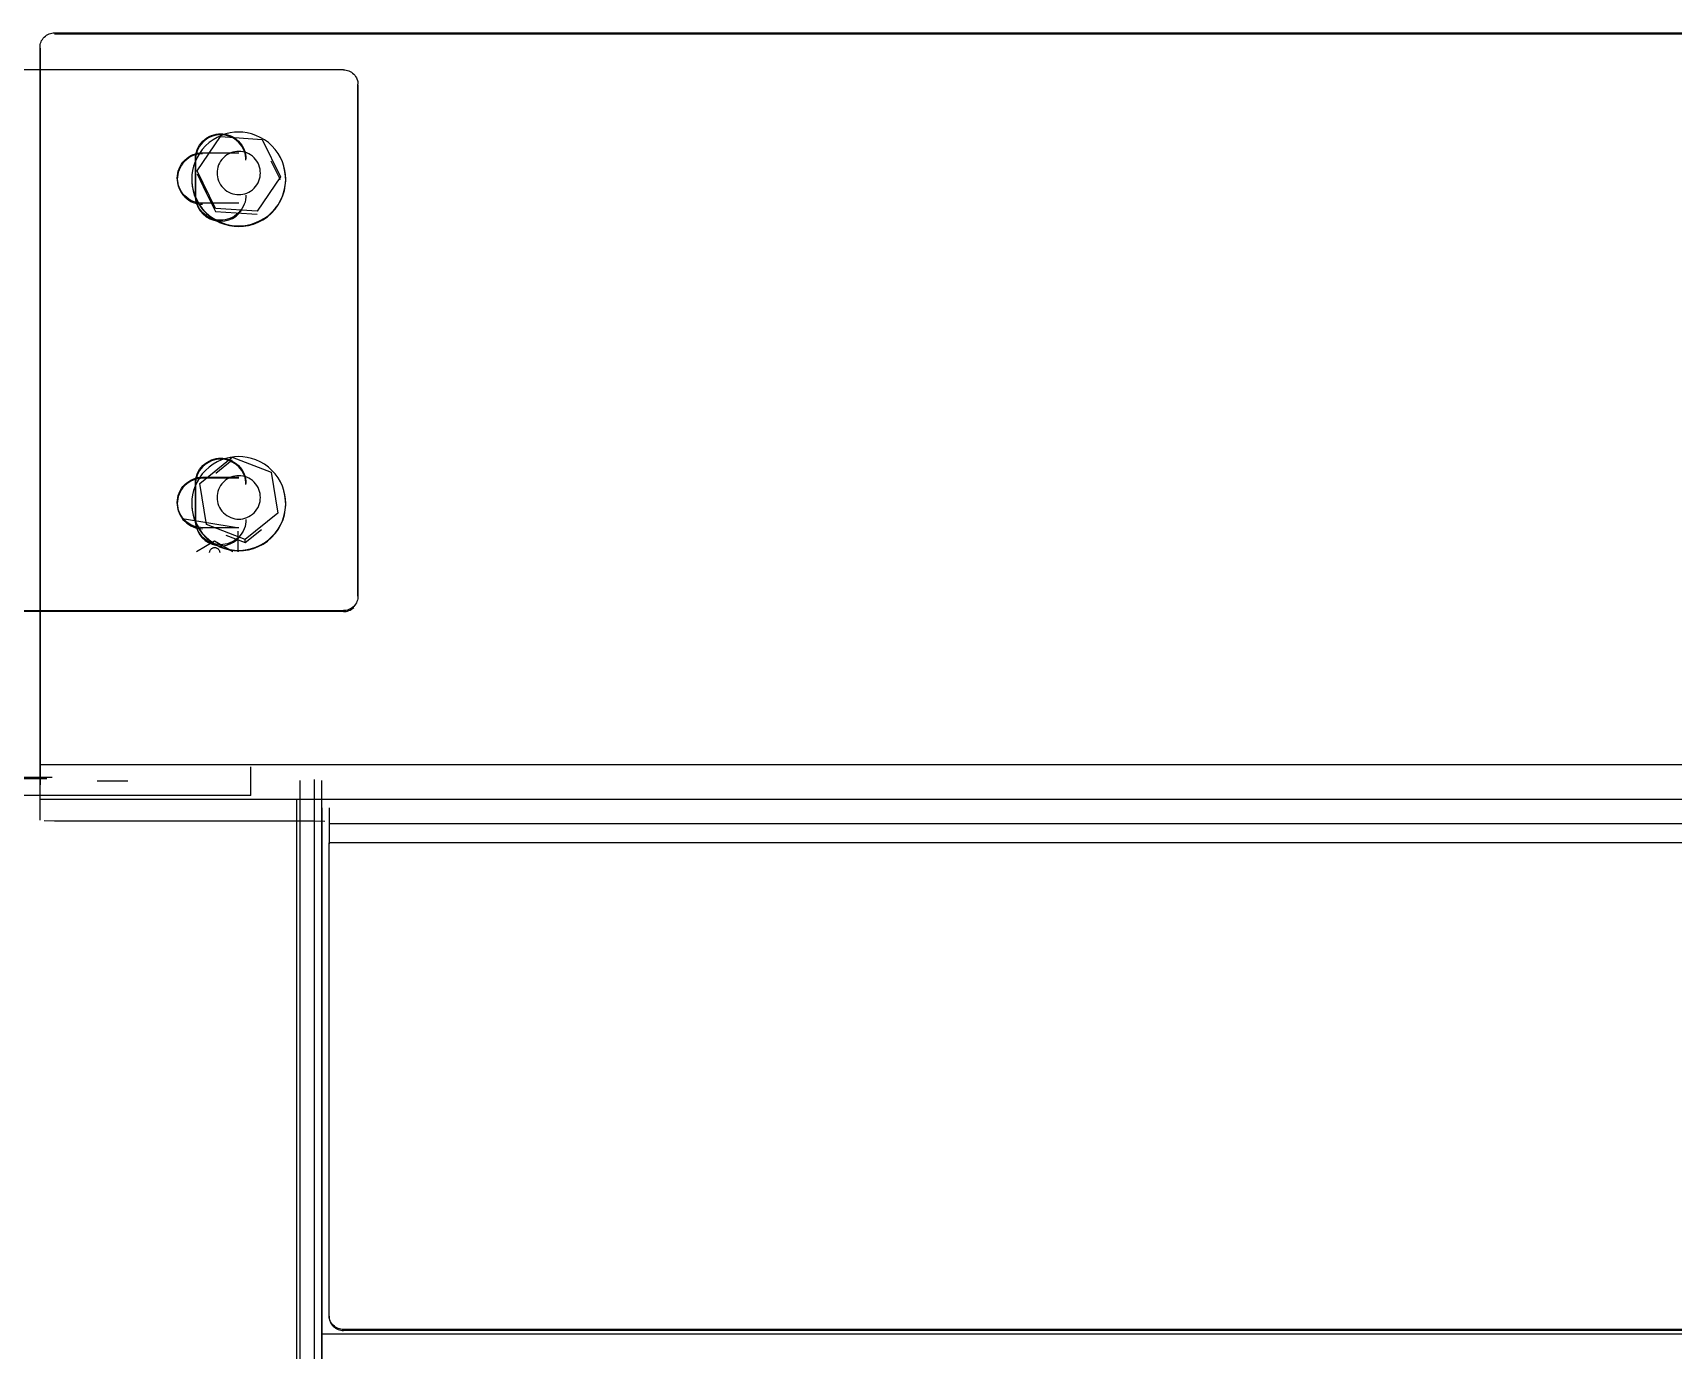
# Model space of a CAD drawing. Header units: millimetres. Extents: x 4625 to 14334, y 16216 to 31562.
# Drawn here: x 10918.7 to 11145.7, y 24912.3 to 25094.5 of the extents above; entities that cross this region are included whole.
import ezdxf

# ---------------------------------------------------------------- set-up
doc = ezdxf.new("R2010")
doc.units = ezdxf.units.MM
doc.header["$LTSCALE"] = 3
doc.layers.add('Default', color=7, linetype='Continuous')

msp = doc.modelspace()

# ---------------------------------------------------------------- linework, layer by layer
at = {"layer": 'Default'}
for p, q in [((10921.65, 25094.55), (13468.15, 25094.55)), ((10921.65, 25094.41), (13468.15, 25094.41)), ((10919.65, 24993.3), (10919.65, 25092.55)), ((10919.65, 25092.41), (10919.65, 24993.16)), ((10961.65, 25089.42), (10875.65, 25089.42)), ((10963.65, 25016.6), (10963.65, 25087.43)), ((10963.65, 25087.29), (10963.65, 25016.46)), ((10942.15, 25077.95), (10947.15, 25077.95)), ((10941.15, 25072.1), (10941.15, 25077.09)), ((10941.15, 25076.95), (10941.15, 25071.96)), ((10947.15, 25070.97), (10942.15, 25070.97)), ((10941.15, 25027.21), (10941.15, 25032.2)), ((10941.15, 25032.06), (10941.15, 25027.07)), ((10942.15, 25033.06), (10947.15, 25033.06)), ((10947.15, 25032.92), (10942.15, 25032.92)), ((10947.15, 25026.08), (10942.15, 25026.08)), ((10947.07, 25022.73), (10947.07, 25025.62)), ((10943.82, 25024.23), (10941.32, 25022.73)), ((10946.32, 25022.73), (10943.82, 25024.23)), ((10948.06, 25024.04), (10948.06, 25024.45)), ((10875.65, 25014.6), (10961.65, 25014.6)), ((10961.65, 25014.46), (10875.65, 25014.46)), ((10920.58, 24991.33), (10915.14, 24991.33)), ((10921.32, 24991.51), (10916.32, 24991.51)), ((10919.65, 24993.3), (13470.15, 24993.3)), ((10948.82, 24989.02), (10948.82, 24993.01)), ((10957.63, 22874.06), (10957.63, 24991.26)), ((10948.82, 24989.02), (10888.82, 24989.02)), ((10931.82, 24991.01), (10927.57, 24991.01)), ((10955.65, 22874.06), (10955.65, 24991.09)), ((10958.65, 22874.06), (10958.65, 24991.09)), ((13470.15, 24988.49), (10919.65, 24988.49)), ((10919.65, 24985.6), (10919.65, 24988.49)), ((10955.15, 24988.49), (10955.15, 22874.06)), ((10958.65, 24987.32), (10958.65, 24914.5)), ((10958.65, 24987.11), (10958.65, 24914.29)), ((10959.65, 24987.31), (10959.65, 24985.32)), ((10959.65, 24987.14), (10959.65, 24985.14)), ((10957.65, 24985.46), (10921.65, 24985.46)), ((10959.65, 24985.14), (13384.65, 24985.14)), ((13384.65, 24982.48), (10959.65, 24982.48)), ((10959.65, 24917.14), (10959.65, 24982.48)), ((10959.65, 24917), (10959.65, 24982.34)), ((13385.65, 24914.5), (10958.65, 24914.5)), ((10960.24, 24915.72), (10960.24, 24915.58)), ((13382.65, 24915.14), (10961.65, 24915.14)), ((13382.65, 24915), (10961.65, 24915))]:
    msp.add_line(p, q, dxfattribs=at)
for points in [[(10919.65, 25092.55, 0), (10919.66, 25092.73, 0), (10919.68, 25092.92, 0), (10919.73, 25093.1, 0), (10919.79, 25093.29, 0), (10919.87, 25093.47, 0), (10919.98, 25093.64, 0), (10920.1, 25093.81, 0), (10920.24, 25093.96, 0)], [(10920.24, 25093.96, 0), (10920.39, 25094.1, 0), (10920.56, 25094.22, 0), (10920.73, 25094.33, 0), (10920.92, 25094.41, 0), (10921.1, 25094.47, 0), (10921.29, 25094.51, 0), (10921.47, 25094.54, 0), (10921.65, 25094.55, 0)], [(10961.65, 25089.42, 0), (10961.83, 25089.41, 0), (10962.02, 25089.39, 0), (10962.2, 25089.34, 0), (10962.39, 25089.28, 0), (10962.57, 25089.2, 0), (10962.75, 25089.1, 0), (10962.91, 25088.97, 0), (10963.07, 25088.84, 0)], [(10963.07, 25088.84, 0), (10963.2, 25088.68, 0), (10963.33, 25088.52, 0), (10963.43, 25088.34, 0), (10963.51, 25088.16, 0), (10963.57, 25087.97, 0), (10963.62, 25087.79, 0), (10963.64, 25087.6, 0), (10963.65, 25087.43, 0)], [(10941.15, 25077.09, 0), (10941.17, 25077.4, 0), (10941.21, 25077.73, 0), (10941.29, 25078.05, 0), (10941.4, 25078.38, 0), (10941.54, 25078.69, 0), (10941.72, 25079, 0), (10941.93, 25079.29, 0), (10942.18, 25079.56, 0), (10942.45, 25079.8, 0), (10942.74, 25080.01, 0), (10943.04, 25080.19, 0), (10943.36, 25080.34, 0), (10943.69, 25080.45, 0), (10944.01, 25080.52, 0), (10944.34, 25080.57, 0), (10944.65, 25080.58, 0), (10944.97, 25080.57, 0), (10945.29, 25080.52, 0), (10945.61, 25080.45, 0), (10945.94, 25080.34, 0), (10946.26, 25080.19, 0), (10946.57, 25080.01, 0), (10946.86, 25079.8, 0), (10947.13, 25079.56, 0), (10947.37, 25079.29, 0), (10947.58, 25079, 0), (10947.76, 25078.69, 0), (10947.91, 25078.38, 0), (10948.02, 25078.05, 0), (10948.09, 25077.73, 0), (10948.14, 25077.4, 0), (10948.15, 25077.09, 0)], [(10948.15, 25076.95, 0), (10948.14, 25077.26, 0), (10948.09, 25077.59, 0), (10948.02, 25077.91, 0), (10947.91, 25078.24, 0), (10947.76, 25078.55, 0), (10947.58, 25078.86, 0), (10947.37, 25079.15, 0), (10947.13, 25079.42, 0), (10946.86, 25079.66, 0), (10946.57, 25079.87, 0), (10946.26, 25080.05, 0), (10945.94, 25080.2, 0), (10945.61, 25080.31, 0), (10945.29, 25080.38, 0), (10944.97, 25080.43, 0), (10944.65, 25080.44, 0), (10944.34, 25080.43, 0), (10944.01, 25080.38, 0), (10943.69, 25080.31, 0), (10943.36, 25080.2, 0), (10943.04, 25080.05, 0), (10942.74, 25079.87, 0), (10942.45, 25079.66, 0), (10942.18, 25079.42, 0), (10941.93, 25079.15, 0), (10941.72, 25078.86, 0), (10941.54, 25078.55, 0), (10941.4, 25078.24, 0), (10941.29, 25077.91, 0), (10941.21, 25077.59, 0), (10941.17, 25077.26, 0), (10941.15, 25076.95, 0)], [(10941.39, 25075.43, 0), (10944.62, 25080.21, 0)], [(10944.62, 25080.21, 0), (10950.38, 25079.8, 0)], [(10950.38, 25079.8, 0), (10952.91, 25074.63, 0)], [(10942.15, 25070.97, 0), (10941.84, 25070.98, 0), (10941.51, 25071.02, 0), (10941.19, 25071.1, 0), (10940.86, 25071.21, 0), (10940.54, 25071.36, 0), (10940.24, 25071.53, 0), (10939.95, 25071.75, 0), (10939.68, 25071.99, 0), (10939.43, 25072.26, 0), (10939.22, 25072.55, 0), (10939.04, 25072.85, 0), (10938.9, 25073.17, 0), (10938.79, 25073.5, 0), (10938.71, 25073.82, 0), (10938.67, 25074.14, 0), (10938.65, 25074.46, 0), (10938.67, 25074.77, 0), (10938.71, 25075.09, 0), (10938.79, 25075.42, 0), (10938.9, 25075.74, 0), (10939.04, 25076.06, 0), (10939.22, 25076.37, 0), (10939.43, 25076.66, 0), (10939.68, 25076.93, 0), (10939.95, 25077.17, 0), (10940.24, 25077.38, 0), (10940.54, 25077.56, 0), (10940.86, 25077.7, 0), (10941.19, 25077.81, 0), (10941.51, 25077.89, 0), (10941.84, 25077.93, 0), (10942.15, 25077.95, 0)], [(10942.15, 25077.81, 0), (10941.84, 25077.8, 0), (10941.51, 25077.75, 0), (10941.19, 25077.67, 0), (10940.86, 25077.56, 0), (10940.54, 25077.42, 0), (10940.24, 25077.24, 0), (10939.95, 25077.03, 0), (10939.68, 25076.79, 0), (10939.43, 25076.52, 0), (10939.22, 25076.23, 0), (10939.04, 25075.92, 0), (10938.9, 25075.6, 0), (10938.79, 25075.28, 0), (10938.71, 25074.95, 0), (10938.67, 25074.63, 0), (10938.65, 25074.32, 0), (10938.67, 25074, 0), (10938.71, 25073.68, 0), (10938.79, 25073.36, 0), (10938.9, 25073.03, 0), (10939.04, 25072.71, 0), (10939.22, 25072.41, 0), (10939.43, 25072.12, 0), (10939.68, 25071.85, 0), (10939.95, 25071.61, 0), (10940.24, 25071.4, 0), (10940.54, 25071.22, 0), (10940.86, 25071.07, 0), (10941.19, 25070.96, 0), (10941.51, 25070.88, 0), (10941.84, 25070.84, 0), (10942.15, 25070.83, 0)], [(10940.66, 25074.66, 0), (10940.66, 25074.01, 0), (10940.71, 25073.35, 0), (10940.84, 25072.68, 0), (10941.05, 25072, 0), (10941.34, 25071.34, 0), (10941.71, 25070.7, 0), (10942.15, 25070.1, 0), (10942.67, 25069.55, 0), (10943.24, 25069.07, 0), (10943.86, 25068.66, 0), (10944.51, 25068.32, 0), (10945.18, 25068.07, 0), (10945.86, 25067.89, 0), (10946.53, 25067.79, 0), (10947.18, 25067.76, 0), (10947.83, 25067.8, 0), (10948.51, 25067.91, 0), (10949.18, 25068.09, 0), (10949.85, 25068.35, 0), (10950.5, 25068.69, 0), (10951.12, 25069.11, 0), (10951.68, 25069.6, 0), (10952.19, 25070.15, 0), (10952.63, 25070.76, 0), (10952.99, 25071.4, 0), (10953.27, 25072.06, 0), (10953.47, 25072.74, 0), (10953.6, 25073.41, 0), (10953.65, 25074.07, 0), (10953.63, 25074.72, 0), (10953.55, 25075.38, 0), (10953.39, 25076.06, 0)], [(10943.92, 25070.25, 0), (10941.39, 25075.43, 0)], [(10952.91, 25074.21, 0), (10951.65, 25076.78, 0)], [(10941.39, 25075.02, 0), (10942.66, 25072.41, 0)], [(10952.91, 25074.63, 0), (10949.68, 25069.85, 0)], [(10948.15, 25072.1, 0), (10948.14, 25071.79, 0), (10948.09, 25071.47, 0), (10948.02, 25071.14, 0), (10947.91, 25070.82, 0), (10947.76, 25070.5, 0), (10947.58, 25070.19, 0), (10947.37, 25069.9, 0), (10947.13, 25069.63, 0), (10946.86, 25069.39, 0), (10946.57, 25069.18, 0), (10946.26, 25069, 0), (10945.94, 25068.86, 0), (10945.61, 25068.75, 0), (10945.29, 25068.67, 0), (10944.97, 25068.63, 0), (10944.65, 25068.61, 0), (10944.34, 25068.63, 0), (10944.01, 25068.67, 0), (10943.69, 25068.75, 0), (10943.36, 25068.86, 0), (10943.04, 25069, 0), (10942.74, 25069.18, 0), (10942.45, 25069.39, 0), (10942.18, 25069.63, 0), (10941.93, 25069.9, 0), (10941.72, 25070.19, 0), (10941.54, 25070.5, 0), (10941.4, 25070.82, 0), (10941.29, 25071.14, 0), (10941.21, 25071.47, 0), (10941.17, 25071.79, 0), (10941.15, 25072.1, 0)], [(10941.15, 25071.96, 0), (10941.19, 25071.45, 0), (10941.31, 25070.92, 0), (10941.52, 25070.4, 0), (10941.82, 25069.91, 0), (10942.21, 25069.46, 0), (10942.66, 25069.09, 0), (10943.16, 25068.8, 0), (10943.69, 25068.61, 0), (10944.21, 25068.5, 0), (10944.73, 25068.47, 0), (10945.24, 25068.52, 0), (10945.77, 25068.66, 0), (10946.29, 25068.88, 0), (10946.78, 25069.19, 0), (10947.22, 25069.59, 0), (10947.58, 25070.05, 0)], [(10942.66, 25072.41, 0), (10943.92, 25069.84, 0)], [(10949.68, 25069.85, 0), (10943.92, 25070.25, 0)], [(10943.92, 25069.84, 0), (10946.8, 25069.62, 0)], [(10946.8, 25069.62, 0), (10949.68, 25069.44, 0)], [(10941.15, 25032.2, 0), (10941.17, 25032.51, 0), (10941.21, 25032.84, 0), (10941.29, 25033.16, 0), (10941.4, 25033.49, 0), (10941.54, 25033.8, 0), (10941.72, 25034.11, 0), (10941.93, 25034.4, 0), (10942.18, 25034.67, 0), (10942.45, 25034.91, 0), (10942.74, 25035.12, 0), (10943.04, 25035.3, 0), (10943.36, 25035.45, 0), (10943.69, 25035.56, 0), (10944.01, 25035.63, 0), (10944.34, 25035.68, 0), (10944.65, 25035.69, 0), (10944.97, 25035.68, 0), (10945.29, 25035.63, 0), (10945.61, 25035.56, 0), (10945.94, 25035.45, 0), (10946.26, 25035.3, 0), (10946.57, 25035.12, 0), (10946.86, 25034.91, 0), (10947.13, 25034.67, 0), (10947.37, 25034.4, 0), (10947.58, 25034.11, 0), (10947.76, 25033.8, 0), (10947.91, 25033.49, 0), (10948.02, 25033.16, 0), (10948.09, 25032.84, 0), (10948.14, 25032.51, 0), (10948.15, 25032.2, 0)], [(10948.15, 25032.06, 0), (10948.14, 25032.37, 0), (10948.09, 25032.7, 0), (10948.02, 25033.02, 0), (10947.91, 25033.35, 0), (10947.76, 25033.66, 0), (10947.58, 25033.97, 0), (10947.37, 25034.26, 0), (10947.13, 25034.53, 0), (10946.86, 25034.77, 0), (10946.57, 25034.98, 0), (10946.26, 25035.16, 0), (10945.94, 25035.31, 0), (10945.61, 25035.42, 0), (10945.29, 25035.49, 0), (10944.97, 25035.54, 0), (10944.65, 25035.55, 0), (10944.34, 25035.54, 0), (10944.01, 25035.49, 0), (10943.69, 25035.42, 0), (10943.36, 25035.31, 0), (10943.04, 25035.16, 0), (10942.74, 25034.98, 0), (10942.45, 25034.77, 0), (10942.18, 25034.53, 0), (10941.93, 25034.26, 0), (10941.72, 25033.97, 0), (10941.54, 25033.66, 0), (10941.4, 25033.35, 0), (10941.29, 25033.02, 0), (10941.21, 25032.7, 0), (10941.17, 25032.37, 0), (10941.15, 25032.06, 0)], [(10941.76, 25032.2, 0), (10946.25, 25035.83, 0)], [(10946.25, 25035.41, 0), (10944, 25033.58, 0)], [(10946.25, 25035.83, 0), (10951.64, 25033.76, 0)], [(10942.15, 25026.08, 0), (10941.84, 25026.09, 0), (10941.51, 25026.13, 0), (10941.19, 25026.21, 0), (10940.86, 25026.32, 0), (10940.54, 25026.47, 0), (10940.24, 25026.64, 0), (10939.95, 25026.86, 0), (10939.68, 25027.1, 0), (10939.43, 25027.37, 0), (10939.22, 25027.66, 0), (10939.04, 25027.96, 0), (10938.9, 25028.28, 0), (10938.79, 25028.61, 0), (10938.71, 25028.93, 0), (10938.67, 25029.25, 0), (10938.65, 25029.57, 0), (10938.67, 25029.88, 0), (10938.71, 25030.2, 0), (10938.79, 25030.53, 0), (10938.9, 25030.85, 0), (10939.04, 25031.17, 0), (10939.22, 25031.48, 0), (10939.43, 25031.77, 0), (10939.68, 25032.04, 0), (10939.95, 25032.28, 0), (10940.24, 25032.49, 0), (10940.54, 25032.67, 0), (10940.86, 25032.81, 0), (10941.19, 25032.92, 0), (10941.51, 25033, 0), (10941.84, 25033.04, 0), (10942.15, 25033.06, 0)], [(10942.15, 25032.92, 0), (10941.84, 25032.9, 0), (10941.51, 25032.86, 0), (10941.19, 25032.78, 0), (10940.86, 25032.67, 0), (10940.54, 25032.53, 0), (10940.24, 25032.35, 0), (10939.95, 25032.14, 0), (10939.68, 25031.9, 0), (10939.43, 25031.63, 0), (10939.22, 25031.34, 0), (10939.04, 25031.03, 0), (10938.9, 25030.71, 0), (10938.79, 25030.39, 0), (10938.71, 25030.06, 0), (10938.67, 25029.74, 0), (10938.65, 25029.43, 0), (10938.67, 25029.11, 0), (10938.71, 25028.79, 0), (10938.79, 25028.47, 0), (10938.9, 25028.14, 0), (10939.04, 25027.82, 0), (10939.22, 25027.52, 0), (10939.43, 25027.23, 0), (10939.68, 25026.96, 0), (10939.95, 25026.72, 0), (10940.24, 25026.5, 0), (10940.54, 25026.33, 0), (10940.86, 25026.18, 0), (10941.19, 25026.07, 0), (10941.51, 25025.99, 0), (10941.84, 25025.95, 0), (10942.15, 25025.94, 0)], [(10942.67, 25026.51, 0), (10941.76, 25032.2, 0)], [(10951.64, 25033.76, 0), (10952.54, 25028.08, 0)], [(10940.67, 25029.8, 0), (10940.65, 25029.15, 0), (10940.71, 25028.49, 0), (10940.84, 25027.82, 0), (10941.04, 25027.14, 0), (10941.33, 25026.48, 0), (10941.69, 25025.83, 0), (10942.14, 25025.23, 0), (10942.65, 25024.68, 0), (10943.22, 25024.19, 0), (10943.84, 25023.78, 0), (10944.49, 25023.44, 0), (10945.17, 25023.18, 0), (10945.85, 25023.01, 0), (10946.52, 25022.9, 0), (10947.17, 25022.87, 0), (10947.83, 25022.91, 0), (10948.5, 25023.01, 0), (10949.18, 25023.2, 0), (10949.85, 25023.46, 0), (10950.51, 25023.8, 0), (10951.12, 25024.22, 0), (10951.69, 25024.72, 0), (10952.2, 25025.27, 0), (10952.64, 25025.88, 0), (10953, 25026.52, 0), (10953.28, 25027.19, 0), (10953.48, 25027.86, 0), (10953.6, 25028.54, 0), (10953.65, 25029.2, 0), (10953.63, 25029.85, 0), (10953.55, 25030.52, 0), (10953.39, 25031.19, 0)], [(10952.54, 25028.08, 0), (10948.06, 25024.45, 0)], [(10946.66, 25026.11, 0), (10939.64, 25027.27, 0)], [(10948.15, 25027.21, 0), (10948.14, 25026.9, 0), (10948.09, 25026.58, 0), (10948.02, 25026.25, 0), (10947.91, 25025.93, 0), (10947.76, 25025.61, 0), (10947.58, 25025.3, 0), (10947.37, 25025.01, 0), (10947.13, 25024.74, 0), (10946.86, 25024.5, 0), (10946.57, 25024.29, 0), (10946.26, 25024.11, 0), (10945.94, 25023.97, 0), (10945.61, 25023.86, 0), (10945.29, 25023.78, 0), (10944.97, 25023.74, 0), (10944.65, 25023.72, 0), (10944.34, 25023.74, 0), (10944.01, 25023.78, 0), (10943.69, 25023.86, 0), (10943.36, 25023.97, 0), (10943.04, 25024.11, 0), (10942.74, 25024.29, 0), (10942.45, 25024.5, 0), (10942.18, 25024.74, 0), (10941.93, 25025.01, 0), (10941.72, 25025.3, 0), (10941.54, 25025.61, 0), (10941.4, 25025.93, 0), (10941.29, 25026.25, 0), (10941.21, 25026.58, 0), (10941.17, 25026.9, 0), (10941.15, 25027.21, 0)], [(10941.15, 25027.07, 0), (10941.19, 25026.59, 0), (10941.29, 25026.09, 0), (10941.48, 25025.59, 0), (10941.75, 25025.11, 0), (10942.1, 25024.68, 0), (10942.51, 25024.31, 0), (10942.97, 25024.01, 0), (10943.47, 25023.79, 0), (10943.97, 25023.65, 0), (10944.46, 25023.59, 0), (10944.95, 25023.59, 0), (10945.44, 25023.67, 0), (10945.95, 25023.83, 0), (10946.43, 25024.07, 0), (10946.89, 25024.39, 0), (10947.28, 25024.77, 0)], [(10948.06, 25024.45, 0), (10942.67, 25026.51, 0)], [(10948.06, 25024.04, 0), (10950.3, 25025.83, 0)], [(10943.12, 25022.63, 0), (10943.12, 25022.7, 0), (10943.13, 25022.76, 0), (10943.14, 25022.83, 0), (10943.17, 25022.89, 0), (10943.2, 25022.95, 0), (10943.23, 25023.02, 0), (10943.27, 25023.07, 0), (10943.32, 25023.13, 0), (10943.38, 25023.18, 0), (10943.43, 25023.22, 0), (10943.5, 25023.25, 0), (10943.56, 25023.28, 0), (10943.63, 25023.31, 0), (10943.69, 25023.32, 0), (10943.76, 25023.33, 0), (10943.82, 25023.33, 0), (10943.88, 25023.33, 0), (10943.95, 25023.32, 0), (10944.01, 25023.31, 0), (10944.08, 25023.28, 0), (10944.14, 25023.25, 0), (10944.2, 25023.22, 0), (10944.26, 25023.18, 0), (10944.31, 25023.13, 0), (10944.36, 25023.07, 0), (10944.4, 25023.02, 0), (10944.44, 25022.95, 0), (10944.47, 25022.89, 0), (10944.49, 25022.83, 0), (10944.51, 25022.76, 0), (10944.52, 25022.7, 0), (10944.52, 25022.63, 0)], [(10945.36, 25025.05, 0), (10948.06, 25024.04, 0)], [(10963.65, 25016.6, 0), (10963.64, 25016.42, 0), (10963.62, 25016.24, 0), (10963.57, 25016.05, 0), (10963.51, 25015.86, 0), (10963.43, 25015.68, 0), (10963.33, 25015.51, 0), (10963.2, 25015.34, 0), (10963.07, 25015.19, 0)], [(10963.07, 25015.19, 0), (10962.91, 25015.05, 0), (10962.75, 25014.93, 0), (10962.57, 25014.83, 0), (10962.39, 25014.74, 0), (10962.2, 25014.68, 0), (10962.02, 25014.64, 0), (10961.83, 25014.61, 0), (10961.65, 25014.6, 0)], [(10961.65, 25014.46, 0), (10961.83, 25014.47, 0), (10962.02, 25014.5, 0), (10962.2, 25014.54, 0), (10962.39, 25014.6, 0), (10962.57, 25014.69, 0), (10962.75, 25014.79, 0), (10962.91, 25014.91, 0), (10963.07, 25015.05, 0)], [(10919.65, 24988.49, 0), (10919.65, 24988.54, 0), (10919.65, 24988.77, 0), (10919.65, 24989.72, 0), (10919.65, 24993.3, 0)], [(10919.65, 24993.16, 0), (10919.65, 24990.49, 0)], [(10959.65, 24987.14, 0), (10959.65, 24987.09, 0), (10959.65, 24986.86, 0), (10959.65, 24985.92, 0), (10959.65, 24982.34, 0)], [(10921.65, 24985.46, 0), (10920.24, 24985.5, 0)], [(10959.07, 24985.42, 0), (10957.65, 24985.46, 0)], [(10959.65, 24985.14, 0), (10959.65, 24985.12, 0), (10959.65, 24984.99, 0), (10959.65, 24984.46, 0), (10959.65, 24982.48, 0)], [(10960.24, 24915.72, 0), (10960.1, 24915.88, 0), (10959.98, 24916.04, 0), (10959.87, 24916.22, 0), (10959.79, 24916.4, 0), (10959.73, 24916.59, 0), (10959.68, 24916.77, 0), (10959.66, 24916.96, 0), (10959.65, 24917.14, 0)], [(10959.65, 24917, 0), (10959.66, 24916.82, 0), (10959.68, 24916.63, 0), (10959.73, 24916.45, 0), (10959.79, 24916.26, 0), (10959.87, 24916.08, 0), (10959.98, 24915.9, 0), (10960.1, 24915.74, 0), (10960.24, 24915.58, 0)], [(10958.65, 24914.5, 0), (10958.65, 24910.77, 0)], [(10958.65, 24914.29, 0), (10958.65, 24913.76, 0)], [(10961.65, 24915.14, 0), (10961.47, 24915.15, 0), (10961.29, 24915.17, 0), (10961.1, 24915.22, 0), (10960.92, 24915.28, 0), (10960.73, 24915.36, 0), (10960.56, 24915.47, 0), (10960.39, 24915.59, 0), (10960.24, 24915.72, 0)], [(10960.24, 24915.58, 0), (10960.39, 24915.45, 0), (10960.56, 24915.33, 0), (10960.73, 24915.22, 0), (10960.92, 24915.14, 0), (10961.1, 24915.08, 0), (10961.29, 24915.03, 0), (10961.47, 24915.01, 0), (10961.65, 24915, 0)]]:
    msp.add_polyline3d(points, dxfattribs=at)
for points in [[(10947.15, 25080.8, 0), (10946.57, 25080.78, 0), (10945.97, 25080.69, 0), (10945.36, 25080.55, 0), (10944.76, 25080.35, 0), (10944.17, 25080.08, 0), (10943.59, 25079.74, 0), (10943.05, 25079.35, 0), (10942.56, 25078.9, 0), (10942.11, 25078.4, 0), (10941.71, 25077.87, 0), (10941.38, 25077.3, 0), (10941.11, 25076.7, 0), (10940.9, 25076.1, 0), (10940.76, 25075.5, 0), (10940.68, 25074.9, 0), (10940.65, 25074.32, 0), (10940.68, 25073.74, 0), (10940.76, 25073.14, 0), (10940.9, 25072.53, 0), (10941.11, 25071.93, 0), (10941.38, 25071.34, 0), (10941.71, 25070.77, 0), (10942.11, 25070.23, 0), (10942.56, 25069.73, 0), (10943.05, 25069.28, 0), (10943.59, 25068.89, 0), (10944.17, 25068.56, 0), (10944.76, 25068.29, 0), (10945.36, 25068.08, 0), (10945.97, 25067.94, 0), (10946.57, 25067.86, 0), (10947.15, 25067.83, 0), (10947.74, 25067.86, 0), (10948.33, 25067.94, 0), (10948.94, 25068.08, 0), (10949.54, 25068.29, 0), (10950.14, 25068.56, 0), (10950.71, 25068.89, 0), (10951.25, 25069.28, 0), (10951.75, 25069.73, 0), (10952.2, 25070.23, 0), (10952.59, 25070.77, 0), (10952.93, 25071.34, 0), (10953.2, 25071.93, 0), (10953.4, 25072.53, 0), (10953.54, 25073.14, 0), (10953.63, 25073.74, 0), (10953.65, 25074.32, 0), (10953.63, 25074.9, 0), (10953.54, 25075.5, 0), (10953.4, 25076.1, 0), (10953.2, 25076.7, 0), (10952.93, 25077.3, 0), (10952.59, 25077.87, 0), (10952.2, 25078.4, 0), (10951.75, 25078.9, 0), (10951.25, 25079.35, 0), (10950.71, 25079.74, 0), (10950.14, 25080.08, 0), (10949.54, 25080.35, 0), (10948.94, 25080.55, 0), (10948.33, 25080.69, 0), (10947.74, 25080.78, 0)], [(10947.15, 25078.15, 0), (10946.88, 25078.14, 0), (10946.61, 25078.1, 0), (10946.33, 25078.03, 0), (10946.05, 25077.94, 0), (10945.77, 25077.81, 0), (10945.51, 25077.66, 0), (10945.26, 25077.48, 0), (10945.03, 25077.27, 0), (10944.82, 25077.04, 0), (10944.64, 25076.79, 0), (10944.49, 25076.53, 0), (10944.36, 25076.26, 0), (10944.27, 25075.98, 0), (10944.2, 25075.7, 0), (10944.16, 25075.42, 0), (10944.15, 25075.15, 0), (10944.16, 25074.89, 0), (10944.2, 25074.61, 0), (10944.27, 25074.33, 0), (10944.36, 25074.05, 0), (10944.49, 25073.78, 0), (10944.64, 25073.52, 0), (10944.82, 25073.27, 0), (10945.03, 25073.04, 0), (10945.26, 25072.83, 0), (10945.51, 25072.65, 0), (10945.77, 25072.5, 0), (10946.05, 25072.37, 0), (10946.33, 25072.28, 0), (10946.61, 25072.21, 0), (10946.88, 25072.17, 0), (10947.15, 25072.16, 0), (10947.42, 25072.17, 0), (10947.7, 25072.21, 0), (10947.98, 25072.28, 0), (10948.26, 25072.37, 0), (10948.53, 25072.5, 0), (10948.79, 25072.65, 0), (10949.04, 25072.83, 0), (10949.27, 25073.04, 0), (10949.48, 25073.27, 0), (10949.66, 25073.52, 0), (10949.82, 25073.78, 0), (10949.94, 25074.05, 0), (10950.04, 25074.33, 0), (10950.1, 25074.61, 0), (10950.14, 25074.89, 0), (10950.15, 25075.15, 0), (10950.14, 25075.42, 0), (10950.1, 25075.7, 0), (10950.04, 25075.98, 0), (10949.94, 25076.26, 0), (10949.82, 25076.53, 0), (10949.66, 25076.79, 0), (10949.48, 25077.04, 0), (10949.27, 25077.27, 0), (10949.04, 25077.48, 0), (10948.79, 25077.66, 0), (10948.53, 25077.81, 0), (10948.26, 25077.94, 0), (10947.98, 25078.03, 0), (10947.7, 25078.1, 0), (10947.42, 25078.14, 0)], [(10947.15, 25035.91, 0), (10946.57, 25035.89, 0), (10945.97, 25035.8, 0), (10945.36, 25035.66, 0), (10944.76, 25035.46, 0), (10944.17, 25035.19, 0), (10943.59, 25034.85, 0), (10943.05, 25034.46, 0), (10942.56, 25034.01, 0), (10942.11, 25033.51, 0), (10941.71, 25032.98, 0), (10941.38, 25032.41, 0), (10941.11, 25031.81, 0), (10940.9, 25031.21, 0), (10940.76, 25030.61, 0), (10940.68, 25030.01, 0), (10940.65, 25029.43, 0), (10940.68, 25028.84, 0), (10940.76, 25028.25, 0), (10940.9, 25027.64, 0), (10941.11, 25027.04, 0), (10941.38, 25026.45, 0), (10941.71, 25025.88, 0), (10942.11, 25025.34, 0), (10942.56, 25024.84, 0), (10943.05, 25024.39, 0), (10943.59, 25024, 0), (10944.17, 25023.67, 0), (10944.76, 25023.4, 0), (10945.36, 25023.19, 0), (10945.97, 25023.05, 0), (10946.57, 25022.97, 0), (10947.15, 25022.94, 0), (10947.74, 25022.97, 0), (10948.33, 25023.05, 0), (10948.94, 25023.19, 0), (10949.54, 25023.4, 0), (10950.14, 25023.67, 0), (10950.71, 25024, 0), (10951.25, 25024.39, 0), (10951.75, 25024.84, 0), (10952.2, 25025.34, 0), (10952.59, 25025.88, 0), (10952.93, 25026.45, 0), (10953.2, 25027.04, 0), (10953.4, 25027.64, 0), (10953.54, 25028.25, 0), (10953.63, 25028.84, 0), (10953.65, 25029.43, 0), (10953.63, 25030.01, 0), (10953.54, 25030.61, 0), (10953.4, 25031.21, 0), (10953.2, 25031.81, 0), (10952.93, 25032.41, 0), (10952.59, 25032.98, 0), (10952.2, 25033.51, 0), (10951.75, 25034.01, 0), (10951.25, 25034.46, 0), (10950.71, 25034.85, 0), (10950.14, 25035.19, 0), (10949.54, 25035.46, 0), (10948.94, 25035.66, 0), (10948.33, 25035.8, 0), (10947.74, 25035.89, 0)], [(10947.15, 25033.26, 0), (10946.88, 25033.24, 0), (10946.61, 25033.21, 0), (10946.33, 25033.14, 0), (10946.05, 25033.05, 0), (10945.77, 25032.92, 0), (10945.51, 25032.77, 0), (10945.26, 25032.59, 0), (10945.03, 25032.38, 0), (10944.82, 25032.15, 0), (10944.64, 25031.9, 0), (10944.49, 25031.64, 0), (10944.36, 25031.37, 0), (10944.27, 25031.09, 0), (10944.2, 25030.81, 0), (10944.16, 25030.53, 0), (10944.15, 25030.26, 0), (10944.16, 25030, 0), (10944.2, 25029.72, 0), (10944.27, 25029.44, 0), (10944.36, 25029.16, 0), (10944.49, 25028.89, 0), (10944.64, 25028.63, 0), (10944.82, 25028.38, 0), (10945.03, 25028.15, 0), (10945.26, 25027.94, 0), (10945.51, 25027.76, 0), (10945.77, 25027.61, 0), (10946.05, 25027.48, 0), (10946.33, 25027.39, 0), (10946.61, 25027.32, 0), (10946.88, 25027.28, 0), (10947.15, 25027.27, 0), (10947.42, 25027.28, 0), (10947.7, 25027.32, 0), (10947.98, 25027.39, 0), (10948.26, 25027.48, 0), (10948.53, 25027.61, 0), (10948.79, 25027.76, 0), (10949.04, 25027.94, 0), (10949.27, 25028.15, 0), (10949.48, 25028.38, 0), (10949.66, 25028.63, 0), (10949.82, 25028.89, 0), (10949.94, 25029.16, 0), (10950.04, 25029.44, 0), (10950.1, 25029.72, 0), (10950.14, 25030, 0), (10950.15, 25030.26, 0), (10950.14, 25030.53, 0), (10950.1, 25030.81, 0), (10950.04, 25031.09, 0), (10949.94, 25031.37, 0), (10949.82, 25031.64, 0), (10949.66, 25031.9, 0), (10949.48, 25032.15, 0), (10949.27, 25032.38, 0), (10949.04, 25032.59, 0), (10948.79, 25032.77, 0), (10948.53, 25032.92, 0), (10948.26, 25033.05, 0), (10947.98, 25033.14, 0), (10947.7, 25033.21, 0), (10947.42, 25033.24, 0)]]:
    msp.add_polyline3d(points, close=True, dxfattribs=at)

doc.saveas('drawing.dxf')
